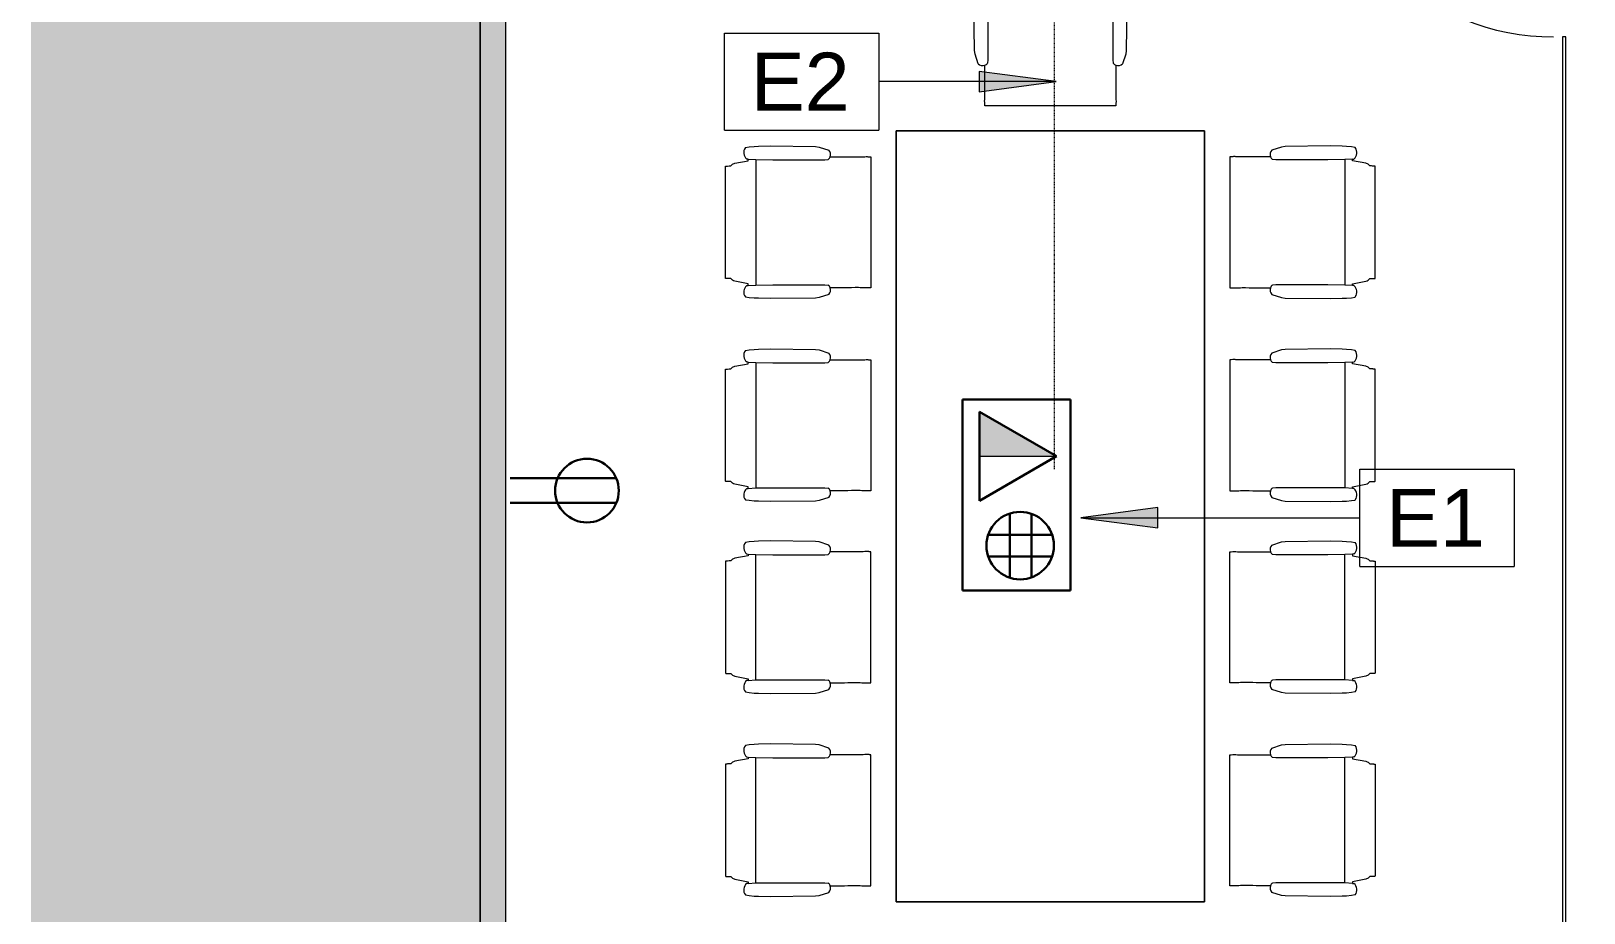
# Model space of a CAD drawing. Header units: inches. Extents: x 587 to 1284, y 1170 to 2052.
# Drawn here: x 587.2 to 828.8, y 1354.9 to 1492.1 of the extents above; entities that cross this region are included whole.
import ezdxf

# ---------------------------------------------------------------- set-up
doc = ezdxf.new("R2010")
doc.units = ezdxf.units.IN
doc.header["$MEASUREMENT"] = 0
doc.linetypes.add('Dash 1_16_', pattern=[0.125, 0.0625, -0.0625])
for name, color, linetype, lineweight in [('A-ANNO-KEYN', 231, 'Continuous', 9), ('A-ANNO-NOTE', 131, 'Continuous', 9), ('A-DETL', 90, 'Continuous', 9), ('A-DETL-GENF', 92, 'Continuous', 9), ('A-DOOR', 31, 'Continuous', 13), ('A-WALL', 113, 'Continuous', 13), ('A-WALL-PATT', 111, 'Continuous', 13), ('I-FURN', 30, 'Continuous', 9), ('I-WALL', 2, 'Continuous', 13)]:
    doc.layers.add(name, color=color, linetype=linetype, lineweight=lineweight)
doc.styles.add('Arial', font='arial.ttf', dxfattribs={"height": 9})

# ---------------------------------------------------------------- blocks, each defined once
blk = doc.blocks.new('HermanMiller_Collection_Eames_AluminumGroup_MgmtChair - Casters Pneumatic Hgt Adj-7405497-Level 07  POWER _ SIGNAL')
at = {"layer": 'I-FURN'}
for p, q in [((-6.49, 11.73), (-7.1, 11.63)), ((-6.88, 9.85), (-6.65, 9.83)), ((-6.65, 9.83), (-6.65, 9.58)), ((-6.65, 9.83), (-5.49, 9.76)), ((-5.72, 11.8), (-6.49, 11.73)), ((-5.07, 11.83), (-5.72, 11.8)), ((-5.49, 9.76), (-2.81, 9.72)), ((-5.49, -9.76), (-5.49, 9.76)), ((-3.21, 11.88), (-5.07, 11.83)), ((3.79, 11.79), (-3.21, 11.88)), ((-2.81, 9.72), (5.28, 9.72)), ((4.38, 11.72), (3.79, 11.79)), ((5.89, 11.24), (4.38, 11.72)), ((5.28, 9.72), (5.78, 9.77)), ((12.44, -10.17), (12.44, 10.17)), ((-10.2, 8.71), (-10.2, -8.71)), ((-9.1, 9.03), (-9.36, 8.77)), ((-8.96, 9.1), (-9.1, 9.03)), ((-8.72, 9.18), (-8.96, 9.1)), ((-6.65, 9.58), (-8.72, 9.18)), ((-9.36, -8.77), (-9.1, -9.03)), ((-9.1, -9.03), (-8.72, -9.18)), ((-8.72, -9.18), (-6.65, -9.58)), ((-6.65, -9.58), (-6.65, -9.83)), ((-7.1, -11.63), (-6.49, -11.73)), ((-6.65, -9.83), (-6.88, -9.85)), ((-6.65, -9.83), (-5.49, -9.76)), ((-6.49, -11.73), (-5.72, -11.8)), ((-5.72, -11.8), (-5.07, -11.83)), ((-5.49, -9.76), (-2.81, -9.72)), ((-5.07, -11.83), (-3.21, -11.88)), ((-3.21, -11.88), (3.79, -11.79)), ((-2.81, -9.72), (5.28, -9.72)), ((3.79, -11.79), (4.38, -11.72)), ((4.38, -11.72), (5.89, -11.24)), ((5.28, -9.72), (5.78, -9.77))]:
    blk.add_line(p, q, dxfattribs=at)
for centre, radius, start, end in [((-6.03, 10.85), 1.32, 144.065, 229.935), ((5.36, 10.43), 0.781, 302.3218, 343.1534), ((5.03, 10.51), 1.12, 343.9109, 40.257), ((-6.03, -10.85), 1.32, 130.065, 215.935), ((5.36, -10.43), 0.781, 16.8466, 57.6782), ((5.03, -10.51), 1.12, 319.743, 16.0891)]:
    blk.add_arc(centre, radius, start, end, dxfattribs=at)
for points in [[(10.52, 10.17), (9.78, 10.17), (8.3, 10.18), (6.84, 10.2), (6.11, 10.2)], [(11.49, 10.21), (11.33, 10.21), (11, 10.19), (10.68, 10.17), (10.52, 10.17)], [(6.11, -10.2), (6.84, -10.2), (8.3, -10.18), (9.78, -10.17), (10.52, -10.17)], [(10.52, -10.17), (10.68, -10.17), (11, -10.19), (11.33, -10.21), (11.49, -10.21)]]:
    blk.add_open_spline(points, degree=3, dxfattribs=at)
for points, knots in [([(12.44, 10.17), (12.44, 10.17), (12.43, 10.18), (12.4, 10.19), (12.34, 10.19), (12.27, 10.2), (12.19, 10.21), (12.05, 10.21), (11.82, 10.22), (11.61, 10.22), (11.49, 10.21)], [0, 0, 0, 0, 0.090909, 0.181818, 0.272727, 0.363636, 0.454545, 0.545455, 0.727273, 1, 1, 1, 1]), ([(-9.36, 8.77), (-9.55, 8.77), (-9.82, 8.76), (-10.04, 8.74), (-10.13, 8.73), (-10.18, 8.72), (-10.2, 8.72), (-10.2, 8.71)], [0, 0, 0, 0, 0.444444, 0.666667, 0.777778, 0.888889, 1, 1, 1, 1]), ([(-10.2, -8.71), (-10.2, -8.72), (-10.18, -8.72), (-10.13, -8.73), (-10.07, -8.74), (-9.98, -8.75), (-9.88, -8.76), (-9.73, -8.76), (-9.55, -8.77), (-9.41, -8.77), (-9.36, -8.77)], [0, 0, 0, 0, 0.111111, 0.222222, 0.333333, 0.444444, 0.555556, 0.666667, 0.888889, 1, 1, 1, 1]), ([(11.49, -10.21), (11.57, -10.22), (11.74, -10.22), (12.06, -10.21), (12.36, -10.2), (12.43, -10.18), (12.44, -10.17)], [0, 0, 0, 0, 0.181818, 0.363636, 0.727273, 1, 1, 1, 1])]:
    blk.add_open_spline(points, degree=3, knots=knots, dxfattribs=at)
blk = doc.blocks.new('HermanMiller_Collection_Eames_AluminumGroup_MgmtChair - Casters Pneumatic Hgt Adj-7418678-Level 07  POWER _ SIGNAL')
at = {"layer": 'I-FURN'}
for p, q in [((-7.1, 11.63), (-6.49, 11.73)), ((-6.65, 9.83), (-6.88, 9.85)), ((-6.65, 9.58), (-6.65, 9.83)), ((-6.65, 9.83), (-5.49, 9.76)), ((-6.49, 11.73), (-5.72, 11.8)), ((-5.72, 11.8), (-5.07, 11.83)), ((-5.49, 9.76), (-2.81, 9.72)), ((-5.49, 9.76), (-5.49, -9.76)), ((-5.07, 11.83), (-3.21, 11.88)), ((-3.21, 11.88), (3.79, 11.79)), ((-2.81, 9.72), (5.28, 9.72)), ((3.79, 11.79), (4.38, 11.72)), ((4.38, 11.72), (5.89, 11.24)), ((5.28, 9.72), (5.78, 9.77)), ((12.44, 10.17), (12.44, -10.17)), ((-10.2, -8.71), (-10.2, 8.71)), ((-9.36, 8.77), (-9.1, 9.03)), ((-9.1, 9.03), (-8.72, 9.18)), ((-8.72, 9.18), (-6.65, 9.58)), ((-9.1, -9.03), (-9.36, -8.77)), ((-8.96, -9.1), (-9.1, -9.03)), ((-8.72, -9.18), (-8.96, -9.1)), ((-6.65, -9.58), (-8.72, -9.18)), ((-6.65, -9.83), (-6.65, -9.58)), ((-6.49, -11.73), (-7.1, -11.63)), ((-6.88, -9.85), (-6.65, -9.83)), ((-6.65, -9.83), (-5.49, -9.76)), ((-5.72, -11.8), (-6.49, -11.73)), ((-5.07, -11.83), (-5.72, -11.8)), ((-5.49, -9.76), (-2.81, -9.72)), ((-3.21, -11.88), (-5.07, -11.83)), ((3.79, -11.79), (-3.21, -11.88)), ((-2.81, -9.72), (5.28, -9.72)), ((4.38, -11.72), (3.79, -11.79)), ((5.89, -11.24), (4.38, -11.72)), ((5.28, -9.72), (5.78, -9.77))]:
    blk.add_line(p, q, dxfattribs=at)
for centre, radius, start, end in [((-6.03, 10.85), 1.32, 144.065, 229.935), ((5.36, 10.43), 0.781, 302.3218, 343.1534), ((5.03, 10.51), 1.12, 343.9109, 40.257), ((-6.03, -10.85), 1.32, 130.065, 215.935), ((5.36, -10.43), 0.781, 16.8466, 57.6782), ((5.03, -10.51), 1.12, 319.743, 16.0891)]:
    blk.add_arc(centre, radius, start, end, dxfattribs=at)
for points in [[(6.11, 10.2), (6.84, 10.2), (8.3, 10.18), (9.78, 10.17), (10.52, 10.17)], [(10.52, 10.17), (10.68, 10.17), (11, 10.19), (11.33, 10.21), (11.49, 10.21)], [(10.52, -10.17), (9.78, -10.17), (8.3, -10.18), (6.84, -10.2), (6.11, -10.2)], [(11.49, -10.21), (11.33, -10.21), (11, -10.19), (10.68, -10.17), (10.52, -10.17)]]:
    blk.add_open_spline(points, degree=3, dxfattribs=at)
for points, knots in [([(11.49, 10.21), (11.61, 10.22), (11.82, 10.22), (12.05, 10.21), (12.19, 10.21), (12.27, 10.2), (12.34, 10.19), (12.4, 10.19), (12.43, 10.18), (12.44, 10.17), (12.44, 10.17)], [-1, -1, -1, -1, -0.727273, -0.545455, -0.454545, -0.363636, -0.272727, -0.181818, -0.090909, 0, 0, 0, 0]), ([(-10.2, 8.71), (-10.2, 8.72), (-10.18, 8.72), (-10.13, 8.73), (-10.04, 8.74), (-9.82, 8.76), (-9.55, 8.77), (-9.36, 8.77)], [-1, -1, -1, -1, -0.888889, -0.777778, -0.666667, -0.444444, 0, 0, 0, 0]), ([(-9.36, -8.77), (-9.41, -8.77), (-9.55, -8.77), (-9.73, -8.76), (-9.88, -8.76), (-9.98, -8.75), (-10.07, -8.74), (-10.13, -8.73), (-10.18, -8.72), (-10.2, -8.72), (-10.2, -8.71)], [-1, -1, -1, -1, -0.888889, -0.666667, -0.555556, -0.444444, -0.333333, -0.222222, -0.111111, 0, 0, 0, 0]), ([(12.44, -10.17), (12.43, -10.18), (12.36, -10.2), (12.06, -10.21), (11.74, -10.22), (11.57, -10.22), (11.49, -10.21)], [-1, -1, -1, -1, -0.727273, -0.363636, -0.181818, 0, 0, 0, 0])]:
    blk.add_open_spline(points, degree=3, knots=knots, dxfattribs=at)
blk = doc.blocks.new('Furniture 1 - Furniture 11-7728146-Level 07  POWER _ SIGNAL')
at = {"layer": 'I-FURN'}
for p, q in [((980.41, 1513.04), (932.41, 1513.04)), ((932.41, 1513.04), (932.41, 1393.04)), ((932.41, 1393.04), (932.41, 1513.04)), ((932.41, 1513.04), (980.41, 1513.04)), ((980.41, 1393.04), (980.41, 1513.04)), ((980.41, 1513.04), (980.41, 1393.04)), ((932.41, 1393.04), (980.41, 1393.04)), ((980.41, 1393.04), (932.41, 1393.04))]:
    blk.add_line(p, q, dxfattribs=at)
blk = doc.blocks.new('Door - Glass Single - Patch - Short Handle-7789788-Level 07  POWER _ SIGNAL')
at = {"layer": 'A-DOOR', "lineweight": 20}
for p, q in [((17, 38), (17, 2)), ((18, 38), (17, 38)), ((18, 2), (18, 38)), ((17, 2), (18, 2))]:
    blk.add_line(p, q, dxfattribs=at)
at = {"layer": 'A-DOOR', "lineweight": 9}
blk.add_arc((18, 2), 36, 90, 180.5, dxfattribs=at)
blk = doc.blocks.new('Keynote Tag - Keynote Number - Boxed-135510-Level 07  POWER _ SIGNAL')
at = {"layer": 'A-ANNO-KEYN'}
for p, q in [((-0.125, -0.0792), (-0.125, 0.0781)), ((-0.125, 0.0781), (0.125, 0.0781)), ((0.125, 0.0781), (0.125, -0.0792)), ((-0.125, -0.0792), (0.125, -0.0792))]:
    blk.add_line(p, q, dxfattribs=at)

msp = doc.modelspace()

# ---------------------------------------------------------------- hatches: boundary and pattern name
at = {"layer": 'A-ANNO-KEYN'}
for points in [[(746.71, 1484.28), (734.71, 1485.85), (734.71, 1482.69)], [(750.52, 1416.39), (762.52, 1414.81), (762.52, 1417.97)]]:
    msp.add_hatch(color=256, dxfattribs=at).paths.add_polyline_path(points, flags=0)
at = {"layer": 'A-ANNO-NOTE'}
msp.add_hatch(color=256, dxfattribs=at).paths.add_polyline_path([(746.77, 1425.94), (734.77, 1432.87), (734.77, 1425.94)], flags=0)
at = {"layer": 'A-DETL-GENF'}
h = msp.add_hatch(color=9, dxfattribs=at)
h.paths.add_polyline_path([(655.33, 1170.39), (762.11, 1170.39), (762.11, 1234.9), (657.09, 1234.9), (657.09, 1243.27), (656.34, 1243.27), (656.34, 1244.77), (657.09, 1244.77), (657.08, 1281.02), (656.34, 1281.02), (656.34, 1282.52), (657.09, 1282.52), (657.09, 2035.5), (587.23, 2035.5), (587.23, 1170.39), (637.87, 1170.39)], flags=0)
h.paths.add_polyline_path([(861.94, 1170.39), (861.94, 1234.5), (838, 1234.5), (838, 1170.39)], flags=0)
h.paths.add_polyline_path([(1244.44, 1170.39), (1283.88, 1170.39), (1283.88, 1199), (1269.63, 1199), (1269.63, 1191.47), (1264.62, 1191.47), (1264.62, 1199), (1248, 1199), (1248, 1191.47), (1243, 1191.47), (1243, 1216), (1103, 1216), (1103, 1191.75), (1098, 1191.75), (1098, 1215.5), (1042, 1215.5), (1042, 1170.39), (1243, 1170.39)], flags=0)
h.paths.add_polyline_path([(867.44, 1170.39), (1036, 1170.39), (1036, 1234.5), (867.44, 1234.5), (867.44, 1220.95)], flags=0)
h.paths.add_polyline_path([(1248, 1202.5), (1283.88, 1202.5), (1283.88, 1234.5), (1248, 1234.5), (1248, 1232), (1247.94, 1232), (1247.94, 1216), (1248, 1216)], flags=0)
h.paths.add_polyline_path([(1101.56, 1219.5), (1244.44, 1219.5), (1244.44, 1232), (1098, 1232), (1098, 1234.5), (1042, 1234.5), (1042, 1223.5), (1098.06, 1223.5), (1098.06, 1231.75), (1101.56, 1231.75), (1101.56, 1220)], flags=0)
h.paths.add_polyline_path([(1153.26, 1305.78), (1283.88, 1305.78), (1283.88, 1348.53), (1238.5, 1348.53), (1238.5, 1352.53), (1283.88, 1352.53), (1283.88, 1754), (1133, 1754), (1133, 1352.53), (1200, 1352.53), (1200, 1348.53), (1133, 1348.53), (1133, 1305.78)], flags=0)
h.paths.add_polyline_path([(1205.13, 1757.5), (1283.88, 1757.5), (1283.88, 1978.38), (1282.89, 1979.37), (1283.25, 1979.7), (1283.4, 1979.61), (1283.63, 1979.61), (1283.7, 1979.64), (1283.64, 1979.63), (1283.5, 1979.62), (1283.34, 1979.67), (1283.22, 1979.75), (1274.9, 1988.07), (1275.61, 1988.78), (1283.88, 1980.5), (1283.88, 1993.41), (1275.68, 1989.23), (1275.23, 1990.12), (1283.88, 1994.53), (1283.88, 2035.5), (1205, 2035.5), (1205, 1829.31), (1279, 1829.31), (1279, 1828.81), (1205, 1828.82), (1205, 1757.5)], flags=0)
h.paths.add_polyline_path([(1274.09, 1894.65), (1274.09, 1894.65), (1274.75, 1894.65)], flags=0)
h.paths.add_polyline_path([(1268.52, 1975.25), (1266.74, 1976.16), (1267.76, 1978.17), (1268.19, 1977.94), (1268.15, 1977.72), (1268.2, 1977.55), (1268.26, 1977.48), (1268.7, 1977.25), (1268.93, 1977.3), (1269.06, 1977.39), (1269.13, 1977.47), (1269.54, 1977.26), (1268.7, 1975.62)], flags=0)
h.paths.add_polyline_path([(1268.7, 1977.26), (1268.24, 1977.52), (1268.17, 1977.73), (1268.2, 1977.94), (1273.56, 1988.45), (1274.45, 1988), (1268.98, 1977.35), (1268.9, 1977.32), (1268.7, 1977.27)], flags=0)
h.paths.add_polyline_path([(1273.35, 1988.86), (1261.56, 1990.76), (1261.49, 1990.83), (1261.37, 1991.01), (1261.5, 1991.54), (1261.7, 1991.68), (1261.93, 1991.68), (1273.51, 1989.85)], flags=0)
h.paths.add_polyline_path([(1273.83, 1990.17), (1272, 2001.98), (1272.04, 2002.07), (1272.23, 2002.24), (1272.7, 2002.29), (1272.92, 2002.12), (1273, 2001.83), (1274.82, 1990.33)], flags=0)
h.paths.add_polyline_path([(1261.62, 1990.21), (1259.4, 1990.56), (1259.71, 1992.54), (1261.93, 1992.19), (1261.86, 1991.71), (1261.66, 1991.69), (1261.5, 1991.59), (1261.44, 1991.5), (1261.39, 1990.93), (1261.45, 1990.83), (1261.64, 1990.7), (1261.69, 1990.66), (1261.62, 1990.21)], flags=0)
h.paths.add_polyline_path([(1271.49, 2001.74), (1271.14, 2003.97), (1273.12, 2004.28), (1273.47, 2002.06), (1272.99, 2001.98), (1272.92, 2002.16), (1272.75, 2002.29), (1272.6, 2002.31), (1272.12, 2002.2), (1272.03, 2002.1), (1271.97, 2001.92), (1271.95, 2001.82)], flags=0)
at = {"layer": 'A-WALL-PATT', "lineweight": 9}
h = msp.add_hatch(color=7, dxfattribs=at)
h.paths.add_polyline_path([(657.09, 1234.9), (661.09, 1234.9), (661.09, 1243.65), (657.09, 1243.65)], flags=0)
h.paths.add_polyline_path([(657.09, 1282.15), (661.09, 1282.15), (661.09, 2035.43), (657.09, 2035.43), (657.09, 1283.96)], flags=0)

# ---------------------------------------------------------------- linework, layer by layer
at = {"layer": 'A-ANNO-KEYN'}
for p, q in [((746.71, 1484.28), (734.71, 1485.85)), ((734.71, 1485.85), (734.71, 1482.69)), ((746.71, 1484.28), (719.11, 1484.26)), ((734.71, 1482.69), (746.71, 1484.28)), ((762.52, 1417.97), (750.52, 1416.39)), ((750.52, 1416.39), (762.52, 1414.81)), ((750.52, 1416.39), (793.94, 1416.37)), ((762.52, 1414.81), (762.52, 1417.97))]:
    msp.add_line(p, q, dxfattribs=at)
at = {"layer": 'A-ANNO-NOTE', "lineweight": 30}
for p, q in [((732.15, 1405.06), (732.15, 1434.78)), ((732.15, 1434.78), (748.96, 1434.78)), ((734.77, 1419.02), (734.77, 1432.87)), ((734.77, 1432.87), (746.77, 1425.94)), ((748.96, 1434.78), (748.96, 1405.06)), ((746.77, 1425.94), (734.77, 1419.02)), ((661.75, 1422.52), (678.27, 1422.52)), ((661.75, 1422.52), (678.27, 1422.52)), ((661.75, 1418.69), (678.27, 1418.69)), ((739.49, 1407.04), (739.49, 1417.04)), ((742.87, 1407.09), (742.87, 1416.98)), ((746.07, 1413.72), (736.13, 1413.72)), ((746.07, 1410.35), (736.13, 1410.35)), ((748.96, 1405.06), (732.15, 1405.06))]:
    msp.add_line(p, q, dxfattribs=at)
at = {"layer": 'A-ANNO-NOTE'}
for p, q in [((746.77, 1425.94), (734.77, 1432.87)), ((734.77, 1432.87), (734.77, 1425.94)), ((734.77, 1425.94), (746.77, 1425.94))]:
    msp.add_line(p, q, dxfattribs=at)
at = {"layer": 'A-ANNO-NOTE', "lineweight": 30}
for centre, radius in [((673.71, 1420.6), 4.95), ((741.1, 1412.04), 5.25)]:
    msp.add_circle(centre, radius, dxfattribs=at)
at = {"layer": 'A-DETL'}
msp.add_line((657.09, 1234.9), (657.09, 2035.5), dxfattribs=at)
at = {"layer": 'A-DETL', "linetype": 'Dash 1_16_', "lineweight": 13}
msp.add_line((746.43, 1423.92), (746.43, 1523.92), dxfattribs=at)
at = {"layer": 'A-WALL', "color": 8, "lineweight": 20}
for p, q in [((657.09, 2035.43), (657.09, 1282.15)), ((661.09, 1305.41), (661.09, 1535.38))]:
    msp.add_line(p, q, dxfattribs=at)
at = {"layer": 'I-WALL'}
for p, q in [((825.5, 1491.25), (825.5, 1320.68)), ((826, 1491.25), (825.5, 1491.25)), ((826, 1320.72), (826, 1491.25))]:
    msp.add_line(p, q, dxfattribs=at)

# ---------------------------------------------------------------- block references
at = {"layer": 'A-ANNO-KEYN', "xscale": 95.99999999999994, "yscale": 95.99999999999994, "zscale": 95.99999999999994}
for p in [(707.11, 1484.31), (805.94, 1416.42)]:
    msp.add_blockref('Keynote Tag - Keynote Number - Boxed-135510-Level 07  POWER _ SIGNAL', p, dxfattribs=at)
at = {"layer": 'A-DOOR', "rotation": 90}
msp.add_blockref('Door - Glass Single - Patch - Short Handle-7789788-Level 07  POWER _ SIGNAL', (825.75, 1509.25), dxfattribs=at)
at = {"layer": 'I-FURN'}
for name, p, rotation in [('HermanMiller_Collection_Eames_AluminumGroup_MgmtChair - Casters Pneumatic Hgt Adj-7418678-Level 07  POWER _ SIGNAL', (745.8, 1492.91), 270.0000000000002), ('HermanMiller_Collection_Eames_AluminumGroup_MgmtChair - Casters Pneumatic Hgt Adj-7405497-Level 07  POWER _ SIGNAL', (786.14, 1462.36), 180), ('HermanMiller_Collection_Eames_AluminumGroup_MgmtChair - Casters Pneumatic Hgt Adj-7405497-Level 07  POWER _ SIGNAL', (786.14, 1430.77), 180), ('HermanMiller_Collection_Eames_AluminumGroup_MgmtChair - Casters Pneumatic Hgt Adj-7418678-Level 07  POWER _ SIGNAL', (786.14, 1400.89), 180), ('HermanMiller_Collection_Eames_AluminumGroup_MgmtChair - Casters Pneumatic Hgt Adj-7418678-Level 07  POWER _ SIGNAL', (786.14, 1369.3), 180)]:
    msp.add_blockref(name, p, dxfattribs=dict(at, rotation=rotation))
for name, p in [('Furniture 1 - Furniture 11-7728146-Level 07  POWER _ SIGNAL', (-210.61, -36.46)), ('HermanMiller_Collection_Eames_AluminumGroup_MgmtChair - Casters Pneumatic Hgt Adj-7418678-Level 07  POWER _ SIGNAL', (705.45, 1462.36)), ('HermanMiller_Collection_Eames_AluminumGroup_MgmtChair - Casters Pneumatic Hgt Adj-7418678-Level 07  POWER _ SIGNAL', (705.45, 1430.77)), ('HermanMiller_Collection_Eames_AluminumGroup_MgmtChair - Casters Pneumatic Hgt Adj-7405497-Level 07  POWER _ SIGNAL', (705.45, 1400.89)), ('HermanMiller_Collection_Eames_AluminumGroup_MgmtChair - Casters Pneumatic Hgt Adj-7405497-Level 07  POWER _ SIGNAL', (705.45, 1369.3))]:
    msp.add_blockref(name, p, dxfattribs=at)

# ---------------------------------------------------------------- texts
at = {"layer": 'A-ANNO-KEYN', "char_height": 9, "width": 18.786, "attachment_point": 1, "style": 'Arial'}
for s, insert in [('E2', (699.2, 1488.76)), ('E1', (798.03, 1420.87))]:
    msp.add_mtext(s, dxfattribs=dict(at, insert=insert))

doc.saveas('drawing.dxf')
